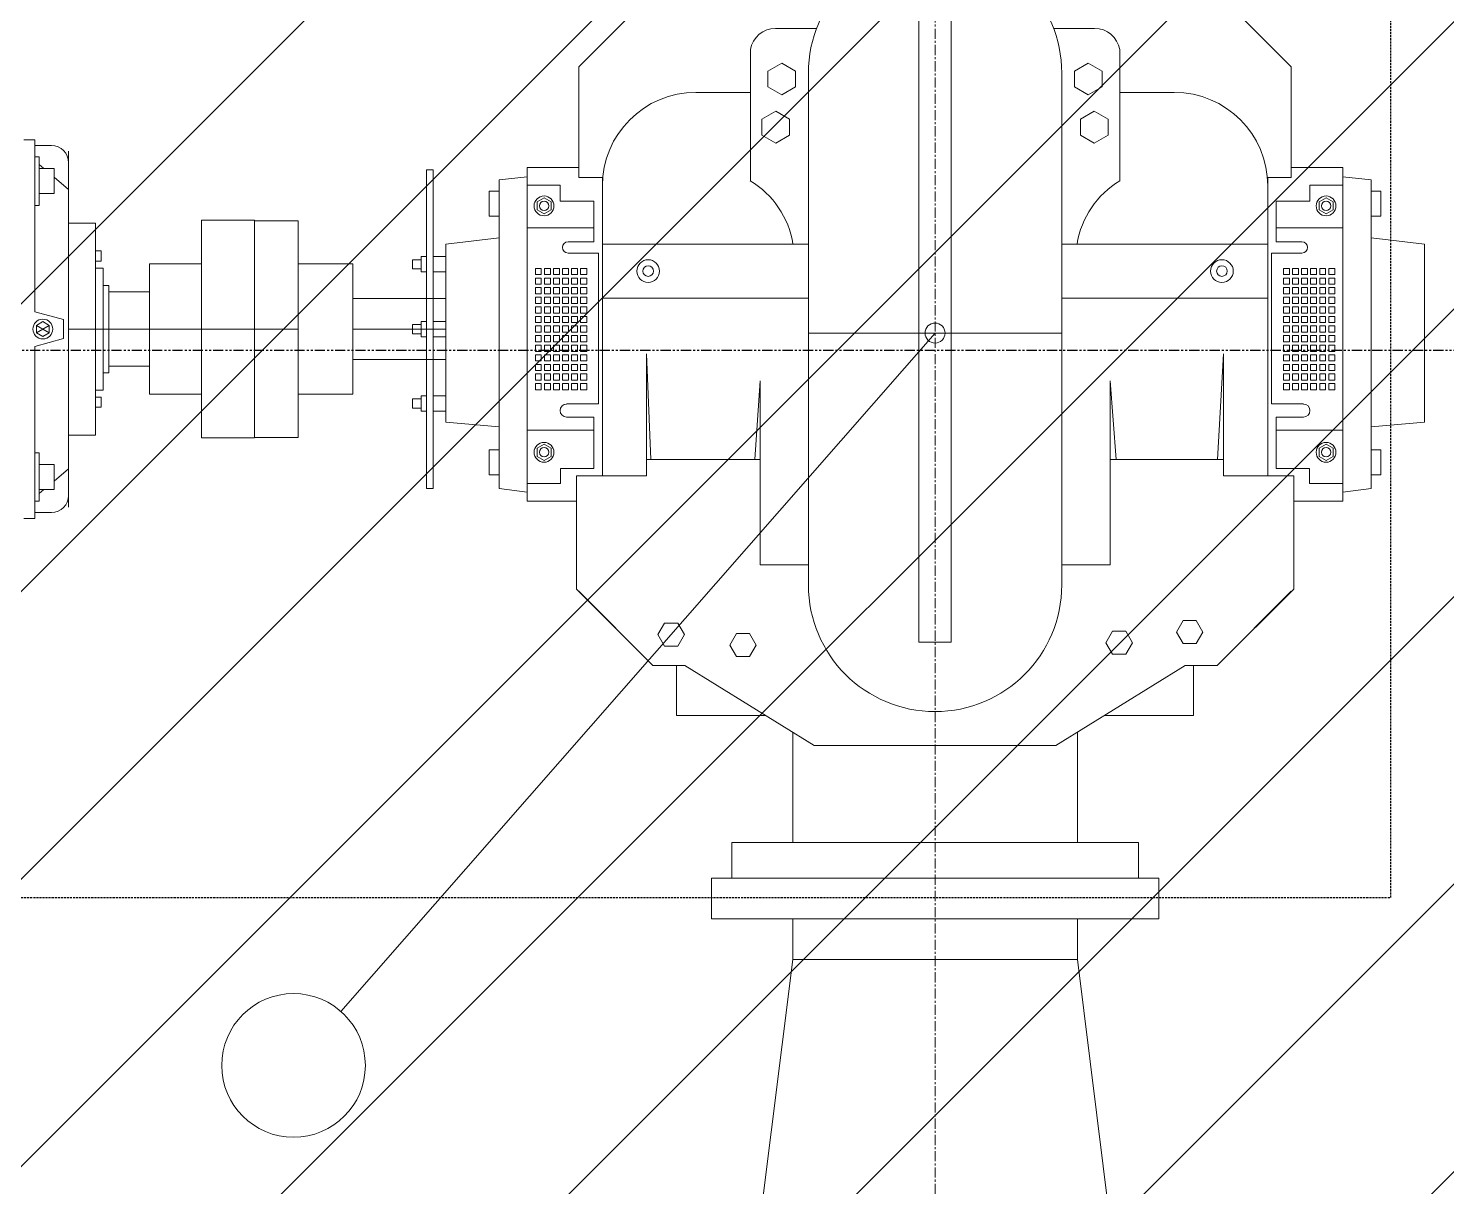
# Model space of a CAD drawing. Header units: inches. Extents: x 0 to 235202, y 0 to 184293.
# Drawn here: x 169626 to 171370, y 130362 to 131786 of the extents above; entities that cross this region are included whole.
import ezdxf
from ezdxf.enums import TextEntityAlignment as Align

# ---------------------------------------------------------------- set-up
doc = ezdxf.new("R2010")
doc.units = ezdxf.units.IN
doc.header["$MEASUREMENT"] = 0
for name, pattern in [('CENTER', [2, 1.25, -0.25, 0.25, -0.25]), ('HIDDEN', [0.375, 0.25, -0.125]), ('PHANTOM2', [1.25, 0.625, -0.125, 0.125, -0.125, 0.125, -0.125])]:
    doc.linetypes.add(name, pattern=pattern)
doc.layers.add('.5', color=8, linetype='Continuous', lineweight=0)
doc.layers.add('DIM', color=251, linetype='Continuous', lineweight=0)
for name, color, linetype in [('GRID_TXT45', 4, 'Continuous'), ('M-HVAC-EQPM-NEW', 5, 'Continuous'), ('M-X-BKGD', 8, 'Continuous'), ('WINDOW ELEV', 3, 'Continuous')]:
    doc.layers.add(name, color=color, linetype=linetype)
doc.styles.add('SIMPLEX', font='simplex.shx')

# ---------------------------------------------------------------- blocks, each defined once
blk = doc.blocks.new('FLOOR PLAN REV 2')
at = {"layer": '.5', "color": 8, "linetype": 'CENTER', "ltscale": 10}
blk.add_line((96266.6, 246052.8), (96266.6, 222708.1), dxfattribs=at)
at = {"color": 8, "linetype": 'PHANTOM2', "ltscale": 20}
blk.add_line((100766.6, 231217.3), (74313.2, 231217.3), dxfattribs=at)
at = {"layer": 'DIM', "color": 8, "linetype": 'HIDDEN', "lineweight": 25, "ltscale": 10}
for p, q in [((96826.8, 230544.7), (96826.8, 231892.2)), ((93826.8, 230544.7), (96826.8, 230544.7))]:
    blk.add_line(p, q, dxfattribs=at)
at = {"layer": 'DIM', "color": 8, "linetype": 'Continuous'}
for p, q in [((95828.5, 231565.9), (95919.6, 231657.1)), ((96704.6, 231565.9), (96613.5, 231657.1)), ((96246.7, 231238.6), (96246.7, 231628.3)), ((96286.5, 231628.3), (96286.5, 231238.6)), ((96120.9, 231613.2), (96070.5, 231613.2)), ((96412.2, 231613.2), (96462.7, 231613.2)), ((96039.6, 231587.2), (96039.6, 231425.8)), ((96493.6, 231587.2), (96493.6, 231425.8)), ((96078.2, 231570.4), (96061.2, 231560.6)), ((96095.1, 231560.6), (96078.2, 231570.4)), ((96438, 231560.6), (96455, 231570.4)), ((96455, 231570.4), (96472, 231560.6)), ((95828.5, 231565.9), (95828.5, 231429.8)), ((96061.2, 231560.6), (96061.2, 231541.1)), ((96095.1, 231541.1), (96095.1, 231560.6)), ((96110.9, 231238.6), (96110.9, 231558.1)), ((96422.3, 231557.5), (96422.3, 231238.6)), ((96438, 231541.1), (96438, 231560.6)), ((96472, 231560.6), (96472, 231541.1)), ((96704.6, 231565.9), (96704.6, 231429.8)), ((96061.2, 231541.1), (96078.2, 231531.3)), ((96078.2, 231531.3), (96095.1, 231541.1)), ((96455, 231531.3), (96438, 231541.1)), ((96472, 231541.1), (96455, 231531.3)), ((95972.6, 231534.5), (96039.6, 231534.5)), ((96560.6, 231534.5), (96493.6, 231534.5)), ((96070.8, 231511.3), (96053.8, 231501.5)), ((96053.8, 231501.5), (96053.8, 231481.9)), ((96087.8, 231501.5), (96070.8, 231511.3)), ((96087.8, 231481.9), (96087.8, 231501.5)), ((96445.4, 231501.5), (96462.4, 231511.3)), ((96445.4, 231481.9), (96445.4, 231501.5)), ((96462.4, 231511.3), (96479.3, 231501.5)), ((96479.3, 231501.5), (96479.3, 231481.9)), ((95146.4, 231476.1), (95160, 231476.1)), ((95160, 231264.8), (95160, 231476.1)), ((95180.3, 231469.1), (95160, 231469.1)), ((96053.8, 231481.9), (96070.8, 231472.1)), ((96070.8, 231472.1), (96087.8, 231481.9)), ((96462.4, 231472.1), (96445.4, 231481.9)), ((96479.3, 231481.9), (96462.4, 231472.1)), ((95160, 231395.6), (95160, 231455.2)), ((95160, 231455.2), (95165, 231455.2)), ((95165, 231455.2), (95165, 231395.6)), ((95201.4, 231462.3), (95201.4, 231039)), ((95201.4, 231024.7), (95201.4, 231448)), ((95165, 231445.8), (95171, 231440.7)), ((95165, 231440.7), (95183.5, 231440.7)), ((95165, 231410.1), (95165, 231440.7)), ((95183.5, 231440.7), (95183.5, 231410.1)), ((95183.5, 231430.2), (95201.4, 231415.2)), ((95641.2, 231439.4), (95649.6, 231439.4)), ((95641.2, 231047.5), (95641.2, 231439.4)), ((95649.6, 231439.4), (95649.6, 231047.5)), ((95730.6, 231427.1), (95765, 231430.5)), ((95765, 231419), (95765, 231442.1)), ((95765, 231442.1), (95828.5, 231442.1)), ((96768.1, 231442.1), (96704.6, 231442.1)), ((96768.1, 231419), (96768.1, 231442.1)), ((96802.6, 231427.1), (96768.1, 231430.5)), ((95730.6, 231412.9), (95718.3, 231412.9)), ((95718.3, 231412.9), (95718.3, 231382.1)), ((95730.6, 231355.5), (95730.6, 231427.1)), ((95730.6, 231382.1), (95730.6, 231412.9)), ((95805.8, 231420.4), (95765, 231420.4)), ((95765, 231420.4), (95765, 231419)), ((95765, 231419), (95765, 231053.7)), ((95805.8, 231400.8), (95805.8, 231420.4)), ((95828.5, 231429.8), (95857.6, 231429.8)), ((95857.6, 231429.8), (95857.6, 231062.9)), ((95857.6, 231347.7), (95857.6, 231419.5)), ((96704.6, 231429.8), (96675.6, 231429.8)), ((96675.6, 231429.8), (96675.6, 231062.9)), ((96675.6, 231347.7), (96675.6, 231419.5)), ((96727.4, 231400.8), (96727.4, 231420.4)), ((96727.4, 231420.4), (96768.1, 231420.4)), ((96768.1, 231420.4), (96768.1, 231419)), ((96768.1, 231419), (96768.1, 231053.7)), ((96802.6, 231355.5), (96802.6, 231427.1)), ((96802.6, 231412.9), (96814.8, 231412.9)), ((96802.6, 231382.1), (96802.6, 231412.9)), ((96814.8, 231412.9), (96814.8, 231382.1)), ((95165, 231395.6), (95160, 231395.6)), ((95183.5, 231410.1), (95165, 231410.1)), ((95785.9, 231404.9), (95777.3, 231399.9)), ((95777.3, 231399.9), (95777.3, 231390)), ((95794.5, 231399.9), (95785.9, 231404.9)), ((95794.5, 231390), (95794.5, 231399.9)), ((95847.2, 231400.8), (95805.8, 231400.8)), ((95847.2, 231350.8), (95847.2, 231400.8)), ((96685.9, 231350.8), (96685.9, 231400.8)), ((96685.9, 231400.8), (96727.4, 231400.8)), ((96738.7, 231399.9), (96747.3, 231404.9)), ((96738.7, 231390), (96738.7, 231399.9)), ((96747.3, 231404.9), (96755.9, 231399.9)), ((96755.9, 231399.9), (96755.9, 231390)), ((95718.3, 231382.1), (95730.6, 231382.1)), ((95777.3, 231390), (95785.9, 231385)), ((95785.9, 231385), (95794.5, 231390)), ((96747.3, 231385), (96738.7, 231390)), ((96755.9, 231390), (96747.3, 231385)), ((96814.8, 231382.1), (96802.6, 231382.1)), ((95201.4, 231243.5), (95201.4, 231373.8)), ((95201.4, 231373.8), (95234.3, 231373.8)), ((95234.3, 231373.8), (95234.3, 231243.5)), ((95364.9, 231243.5), (95364.9, 231377.3)), ((95364.9, 231377.3), (95430, 231377.3)), ((95430, 231377.3), (95430, 231243.5)), ((95483.8, 231376.7), (95430, 231376.7)), ((95430, 231376.7), (95430, 231243.5)), ((95483.8, 231243.5), (95483.8, 231376.7)), ((95847.2, 231367.9), (95765, 231367.9)), ((96685.9, 231367.9), (96768.1, 231367.9)), ((95665, 231348), (95730.6, 231355.5)), ((95665, 231129.2), (95665, 231348)), ((95730.6, 231355.5), (95730.6, 231120.8)), ((95815.5, 231350.8), (95847.2, 231350.8)), ((96110.9, 231347.7), (95857.6, 231347.7)), ((95857.6, 231347.7), (95857.6, 231281.6)), ((96110.9, 231281.6), (96110.9, 231347.7)), ((96422.3, 231347.7), (96675.6, 231347.7)), ((96422.3, 231281.6), (96422.3, 231347.7)), ((96675.6, 231347.7), (96675.6, 231281.6)), ((96717.6, 231350.8), (96685.9, 231350.8)), ((96802.6, 231355.5), (96802.6, 231120.8)), ((96868.2, 231348), (96802.6, 231355.5)), ((96868.2, 231129.2), (96868.2, 231348)), ((95234.3, 231339.6), (95241.6, 231339.6)), ((95234.3, 231327.1), (95234.3, 231339.6)), ((95241.6, 231327.1), (95234.3, 231327.1)), ((95241.6, 231339.6), (95241.6, 231327.1)), ((95634.8, 231328.8), (95624.2, 231328.8)), ((95624.2, 231328.8), (95624.2, 231317.4)), ((95634.8, 231332.6), (95641.2, 231332.6)), ((95634.8, 231313.7), (95634.8, 231332.6)), ((95634.8, 231317.4), (95634.8, 231328.8)), ((95641.2, 231332.6), (95641.2, 231313.7)), ((95649.6, 231332.6), (95665, 231332.6)), ((95649.6, 231313.7), (95649.6, 231332.6)), ((95665, 231332.6), (95665, 231313.7)), ((95852.8, 231337), (95815.5, 231337)), ((95852.8, 231151.4), (95852.8, 231337)), ((96680.4, 231151.4), (96680.4, 231337)), ((96680.4, 231337), (96717.6, 231337)), ((95243.8, 231318.5), (95234.3, 231318.5)), ((95234.3, 231318.5), (95234.3, 231243.5)), ((95243.8, 231243.5), (95243.8, 231318.5)), ((95364.9, 231323.5), (95300.7, 231323.5)), ((95300.7, 231323.5), (95300.7, 231243.5)), ((95364.9, 231243.5), (95364.9, 231323.5)), ((95483.8, 231163.5), (95483.8, 231323.5)), ((95483.8, 231323.5), (95550.8, 231323.5)), ((95550.8, 231323.5), (95550.8, 231163.5)), ((95624.2, 231317.4), (95634.8, 231317.4)), ((95641.2, 231313.7), (95634.8, 231313.7)), ((95665, 231313.7), (95649.6, 231313.7)), ((95782.5, 231318), (95775.2, 231318)), ((95775.2, 231318), (95775.2, 231310.4)), ((95775.2, 231310.4), (95782.5, 231310.4)), ((95782.5, 231310.4), (95782.5, 231318)), ((95793.7, 231318), (95786.3, 231318)), ((95786.3, 231318), (95786.3, 231310.4)), ((95786.3, 231310.4), (95793.7, 231310.4)), ((95793.7, 231310.4), (95793.7, 231318)), ((95804.8, 231318), (95797.5, 231318)), ((95797.5, 231318), (95797.5, 231310.4)), ((95797.5, 231310.4), (95804.8, 231310.4)), ((95804.8, 231310.4), (95804.8, 231318)), ((95816, 231318), (95808.6, 231318)), ((95808.6, 231318), (95808.6, 231310.4)), ((95808.6, 231310.4), (95816, 231310.4)), ((95816, 231310.4), (95816, 231318)), ((95827.1, 231318), (95819.8, 231318)), ((95819.8, 231318), (95819.8, 231310.4)), ((95819.8, 231310.4), (95827.1, 231310.4)), ((95827.1, 231310.4), (95827.1, 231318)), ((95838.3, 231318), (95830.9, 231318)), ((95830.9, 231318), (95830.9, 231310.4)), ((95830.9, 231310.4), (95838.3, 231310.4)), ((95838.3, 231310.4), (95838.3, 231318)), ((96694.9, 231310.4), (96694.9, 231318)), ((96694.9, 231318), (96702.2, 231318)), ((96702.2, 231310.4), (96694.9, 231310.4)), ((96702.2, 231318), (96702.2, 231310.4)), ((96706, 231310.4), (96706, 231318)), ((96706, 231318), (96713.4, 231318)), ((96713.4, 231310.4), (96706, 231310.4)), ((96713.4, 231318), (96713.4, 231310.4)), ((96717.2, 231310.4), (96717.2, 231318)), ((96717.2, 231318), (96724.5, 231318)), ((96724.5, 231310.4), (96717.2, 231310.4)), ((96724.5, 231318), (96724.5, 231310.4)), ((96728.3, 231310.4), (96728.3, 231318)), ((96728.3, 231318), (96735.7, 231318)), ((96735.7, 231310.4), (96728.3, 231310.4)), ((96735.7, 231318), (96735.7, 231310.4)), ((96739.5, 231310.4), (96739.5, 231318)), ((96739.5, 231318), (96746.8, 231318)), ((96746.8, 231310.4), (96739.5, 231310.4)), ((96746.8, 231318), (96746.8, 231310.4)), ((96750.6, 231310.4), (96750.6, 231318)), ((96750.6, 231318), (96758, 231318)), ((96758, 231310.4), (96750.6, 231310.4)), ((96758, 231318), (96758, 231310.4)), ((95250.7, 231297.2), (95243.8, 231297.2)), ((95243.8, 231297.2), (95243.8, 231243.5)), ((95250.7, 231243.5), (95250.7, 231297.2)), ((95782.5, 231306.2), (95775.2, 231306.2)), ((95775.2, 231306.2), (95775.2, 231298.6)), ((95775.2, 231298.6), (95782.5, 231298.6)), ((95782.5, 231294.4), (95775.2, 231294.4)), ((95775.2, 231294.4), (95775.2, 231286.8)), ((95782.5, 231298.6), (95782.5, 231306.2)), ((95782.5, 231286.8), (95782.5, 231294.4)), ((95793.7, 231306.2), (95786.3, 231306.2)), ((95786.3, 231306.2), (95786.3, 231298.6)), ((95786.3, 231298.6), (95793.7, 231298.6)), ((95793.7, 231294.4), (95786.3, 231294.4)), ((95786.3, 231294.4), (95786.3, 231286.8)), ((95793.7, 231298.6), (95793.7, 231306.2)), ((95793.7, 231286.8), (95793.7, 231294.4)), ((95804.8, 231306.2), (95797.5, 231306.2)), ((95797.5, 231306.2), (95797.5, 231298.6)), ((95797.5, 231298.6), (95804.8, 231298.6)), ((95804.8, 231294.4), (95797.5, 231294.4)), ((95797.5, 231294.4), (95797.5, 231286.8)), ((95804.8, 231298.6), (95804.8, 231306.2)), ((95804.8, 231286.8), (95804.8, 231294.4)), ((95816, 231306.2), (95808.6, 231306.2)), ((95808.6, 231306.2), (95808.6, 231298.6)), ((95808.6, 231298.6), (95816, 231298.6)), ((95816, 231294.4), (95808.6, 231294.4)), ((95808.6, 231294.4), (95808.6, 231286.8)), ((95816, 231298.6), (95816, 231306.2)), ((95816, 231286.8), (95816, 231294.4)), ((95827.1, 231306.2), (95819.8, 231306.2)), ((95819.8, 231306.2), (95819.8, 231298.6)), ((95819.8, 231298.6), (95827.1, 231298.6)), ((95827.1, 231294.4), (95819.8, 231294.4)), ((95819.8, 231294.4), (95819.8, 231286.8)), ((95827.1, 231298.6), (95827.1, 231306.2)), ((95827.1, 231286.8), (95827.1, 231294.4)), ((95838.3, 231306.2), (95830.9, 231306.2)), ((95830.9, 231306.2), (95830.9, 231298.6)), ((95830.9, 231298.6), (95838.3, 231298.6)), ((95838.3, 231294.4), (95830.9, 231294.4)), ((95830.9, 231294.4), (95830.9, 231286.8)), ((95838.3, 231298.6), (95838.3, 231306.2)), ((95838.3, 231286.8), (95838.3, 231294.4)), ((96694.9, 231298.6), (96694.9, 231306.2)), ((96694.9, 231306.2), (96702.2, 231306.2)), ((96702.2, 231298.6), (96694.9, 231298.6)), ((96694.9, 231286.8), (96694.9, 231294.4)), ((96694.9, 231294.4), (96702.2, 231294.4)), ((96702.2, 231306.2), (96702.2, 231298.6)), ((96702.2, 231294.4), (96702.2, 231286.8)), ((96706, 231298.6), (96706, 231306.2)), ((96706, 231306.2), (96713.4, 231306.2)), ((96713.4, 231298.6), (96706, 231298.6)), ((96706, 231286.8), (96706, 231294.4)), ((96706, 231294.4), (96713.4, 231294.4)), ((96713.4, 231306.2), (96713.4, 231298.6)), ((96713.4, 231294.4), (96713.4, 231286.8)), ((96717.2, 231298.6), (96717.2, 231306.2)), ((96717.2, 231306.2), (96724.5, 231306.2)), ((96724.5, 231298.6), (96717.2, 231298.6)), ((96717.2, 231286.8), (96717.2, 231294.4)), ((96717.2, 231294.4), (96724.5, 231294.4)), ((96724.5, 231306.2), (96724.5, 231298.6)), ((96724.5, 231294.4), (96724.5, 231286.8)), ((96728.3, 231298.6), (96728.3, 231306.2)), ((96728.3, 231306.2), (96735.7, 231306.2)), ((96735.7, 231298.6), (96728.3, 231298.6)), ((96728.3, 231286.8), (96728.3, 231294.4)), ((96728.3, 231294.4), (96735.7, 231294.4)), ((96735.7, 231306.2), (96735.7, 231298.6)), ((96735.7, 231294.4), (96735.7, 231286.8)), ((96739.5, 231298.6), (96739.5, 231306.2)), ((96739.5, 231306.2), (96746.8, 231306.2)), ((96746.8, 231298.6), (96739.5, 231298.6)), ((96739.5, 231286.8), (96739.5, 231294.4)), ((96739.5, 231294.4), (96746.8, 231294.4)), ((96746.8, 231306.2), (96746.8, 231298.6)), ((96746.8, 231294.4), (96746.8, 231286.8)), ((96750.6, 231298.6), (96750.6, 231306.2)), ((96750.6, 231306.2), (96758, 231306.2)), ((96758, 231298.6), (96750.6, 231298.6)), ((96750.6, 231286.8), (96750.6, 231294.4)), ((96750.6, 231294.4), (96758, 231294.4)), ((96758, 231306.2), (96758, 231298.6)), ((96758, 231294.4), (96758, 231286.8)), ((95300.7, 231289.1), (95250.7, 231289.1)), ((95250.7, 231289.1), (95250.7, 231243.5)), ((95300.7, 231243.5), (95300.7, 231289.1)), ((95665, 231281.1), (95550.8, 231281.1)), ((95550.8, 231281.1), (95550.8, 231243.5)), ((95665, 231243.5), (95665, 231281.1)), ((95775.2, 231286.8), (95782.5, 231286.8)), ((95782.5, 231282.6), (95775.2, 231282.6)), ((95775.2, 231282.6), (95775.2, 231275)), ((95775.2, 231275), (95782.5, 231275)), ((95782.5, 231275), (95782.5, 231282.6)), ((95786.3, 231286.8), (95793.7, 231286.8)), ((95793.7, 231282.6), (95786.3, 231282.6)), ((95786.3, 231282.6), (95786.3, 231275)), ((95786.3, 231275), (95793.7, 231275)), ((95793.7, 231275), (95793.7, 231282.6)), ((95797.5, 231286.8), (95804.8, 231286.8)), ((95804.8, 231282.6), (95797.5, 231282.6)), ((95797.5, 231282.6), (95797.5, 231275)), ((95797.5, 231275), (95804.8, 231275)), ((95804.8, 231275), (95804.8, 231282.6)), ((95808.6, 231286.8), (95816, 231286.8)), ((95816, 231282.6), (95808.6, 231282.6)), ((95808.6, 231282.6), (95808.6, 231275)), ((95808.6, 231275), (95816, 231275)), ((95816, 231275), (95816, 231282.6)), ((95819.8, 231286.8), (95827.1, 231286.8)), ((95827.1, 231282.6), (95819.8, 231282.6)), ((95819.8, 231282.6), (95819.8, 231275)), ((95819.8, 231275), (95827.1, 231275)), ((95827.1, 231275), (95827.1, 231282.6)), ((95830.9, 231286.8), (95838.3, 231286.8)), ((95838.3, 231282.6), (95830.9, 231282.6)), ((95830.9, 231282.6), (95830.9, 231275)), ((95830.9, 231275), (95838.3, 231275)), ((95838.3, 231275), (95838.3, 231282.6)), ((95857.6, 231281.6), (96110.9, 231281.6)), ((96675.6, 231281.6), (96422.3, 231281.6)), ((96702.2, 231286.8), (96694.9, 231286.8)), ((96694.9, 231275), (96694.9, 231282.6)), ((96694.9, 231282.6), (96702.2, 231282.6)), ((96702.2, 231275), (96694.9, 231275)), ((96702.2, 231282.6), (96702.2, 231275)), ((96713.4, 231286.8), (96706, 231286.8)), ((96706, 231275), (96706, 231282.6)), ((96706, 231282.6), (96713.4, 231282.6)), ((96713.4, 231275), (96706, 231275)), ((96713.4, 231282.6), (96713.4, 231275)), ((96724.5, 231286.8), (96717.2, 231286.8)), ((96717.2, 231275), (96717.2, 231282.6)), ((96717.2, 231282.6), (96724.5, 231282.6)), ((96724.5, 231275), (96717.2, 231275)), ((96724.5, 231282.6), (96724.5, 231275)), ((96735.7, 231286.8), (96728.3, 231286.8)), ((96728.3, 231275), (96728.3, 231282.6)), ((96728.3, 231282.6), (96735.7, 231282.6)), ((96735.7, 231275), (96728.3, 231275)), ((96735.7, 231282.6), (96735.7, 231275)), ((96746.8, 231286.8), (96739.5, 231286.8)), ((96739.5, 231275), (96739.5, 231282.6)), ((96739.5, 231282.6), (96746.8, 231282.6)), ((96746.8, 231275), (96739.5, 231275)), ((96746.8, 231282.6), (96746.8, 231275)), ((96758, 231286.8), (96750.6, 231286.8)), ((96750.6, 231275), (96750.6, 231282.6)), ((96750.6, 231282.6), (96758, 231282.6)), ((96758, 231275), (96750.6, 231275)), ((96758, 231282.6), (96758, 231275)), ((95160, 231264.8), (95195, 231255.1)), ((95782.5, 231270.9), (95775.2, 231270.9)), ((95775.2, 231270.9), (95775.2, 231263.2)), ((95775.2, 231263.2), (95782.5, 231263.2)), ((95782.5, 231259.1), (95775.2, 231259.1)), ((95775.2, 231259.1), (95775.2, 231251.5)), ((95782.5, 231263.2), (95782.5, 231270.9)), ((95782.5, 231251.5), (95782.5, 231259.1)), ((95793.7, 231270.9), (95786.3, 231270.9)), ((95786.3, 231270.9), (95786.3, 231263.2)), ((95786.3, 231263.2), (95793.7, 231263.2)), ((95793.7, 231259.1), (95786.3, 231259.1)), ((95786.3, 231259.1), (95786.3, 231251.5)), ((95793.7, 231263.2), (95793.7, 231270.9)), ((95793.7, 231251.5), (95793.7, 231259.1)), ((95804.8, 231270.9), (95797.5, 231270.9)), ((95797.5, 231270.9), (95797.5, 231263.2)), ((95797.5, 231263.2), (95804.8, 231263.2)), ((95804.8, 231259.1), (95797.5, 231259.1)), ((95797.5, 231259.1), (95797.5, 231251.5)), ((95804.8, 231263.2), (95804.8, 231270.9)), ((95804.8, 231251.5), (95804.8, 231259.1)), ((95816, 231270.9), (95808.6, 231270.9)), ((95808.6, 231270.9), (95808.6, 231263.2)), ((95808.6, 231263.2), (95816, 231263.2)), ((95816, 231259.1), (95808.6, 231259.1)), ((95808.6, 231259.1), (95808.6, 231251.5)), ((95816, 231263.2), (95816, 231270.9)), ((95816, 231251.5), (95816, 231259.1)), ((95827.1, 231270.9), (95819.8, 231270.9)), ((95819.8, 231270.9), (95819.8, 231263.2)), ((95819.8, 231263.2), (95827.1, 231263.2)), ((95827.1, 231259.1), (95819.8, 231259.1)), ((95819.8, 231259.1), (95819.8, 231251.5)), ((95827.1, 231263.2), (95827.1, 231270.9)), ((95827.1, 231251.5), (95827.1, 231259.1)), ((95838.3, 231270.9), (95830.9, 231270.9)), ((95830.9, 231270.9), (95830.9, 231263.2)), ((95830.9, 231263.2), (95838.3, 231263.2)), ((95838.3, 231259.1), (95830.9, 231259.1)), ((95830.9, 231259.1), (95830.9, 231251.5)), ((95838.3, 231263.2), (95838.3, 231270.9)), ((95838.3, 231251.5), (95838.3, 231259.1)), ((96694.9, 231263.2), (96694.9, 231270.9)), ((96694.9, 231270.9), (96702.2, 231270.9)), ((96702.2, 231263.2), (96694.9, 231263.2)), ((96694.9, 231251.5), (96694.9, 231259.1)), ((96694.9, 231259.1), (96702.2, 231259.1)), ((96702.2, 231270.9), (96702.2, 231263.2)), ((96702.2, 231259.1), (96702.2, 231251.5)), ((96706, 231263.2), (96706, 231270.9)), ((96706, 231270.9), (96713.4, 231270.9)), ((96713.4, 231263.2), (96706, 231263.2)), ((96706, 231251.5), (96706, 231259.1)), ((96706, 231259.1), (96713.4, 231259.1)), ((96713.4, 231270.9), (96713.4, 231263.2)), ((96713.4, 231259.1), (96713.4, 231251.5)), ((96717.2, 231263.2), (96717.2, 231270.9)), ((96717.2, 231270.9), (96724.5, 231270.9)), ((96724.5, 231263.2), (96717.2, 231263.2)), ((96717.2, 231251.5), (96717.2, 231259.1)), ((96717.2, 231259.1), (96724.5, 231259.1)), ((96724.5, 231270.9), (96724.5, 231263.2)), ((96724.5, 231259.1), (96724.5, 231251.5)), ((96728.3, 231263.2), (96728.3, 231270.9)), ((96728.3, 231270.9), (96735.7, 231270.9)), ((96735.7, 231263.2), (96728.3, 231263.2)), ((96728.3, 231251.5), (96728.3, 231259.1)), ((96728.3, 231259.1), (96735.7, 231259.1)), ((96735.7, 231270.9), (96735.7, 231263.2)), ((96735.7, 231259.1), (96735.7, 231251.5)), ((96739.5, 231263.2), (96739.5, 231270.9)), ((96739.5, 231270.9), (96746.8, 231270.9)), ((96746.8, 231263.2), (96739.5, 231263.2)), ((96739.5, 231251.5), (96739.5, 231259.1)), ((96739.5, 231259.1), (96746.8, 231259.1)), ((96746.8, 231270.9), (96746.8, 231263.2)), ((96746.8, 231259.1), (96746.8, 231251.5)), ((96750.6, 231263.2), (96750.6, 231270.9)), ((96750.6, 231270.9), (96758, 231270.9)), ((96758, 231263.2), (96750.6, 231263.2)), ((96750.6, 231251.5), (96750.6, 231259.1)), ((96750.6, 231259.1), (96758, 231259.1)), ((96758, 231270.9), (96758, 231263.2)), ((96758, 231259.1), (96758, 231251.5)), ((95169.7, 231252.6), (95161.8, 231248)), ((95161.8, 231248), (95169.7, 231252.6)), ((95161.8, 231248), (95177.5, 231238.9)), ((95161.8, 231238.9), (95177.5, 231248)), ((95161.8, 231248), (95161.8, 231238.9)), ((95161.8, 231238.9), (95161.8, 231248)), ((95161.8, 231238.9), (95169.7, 231234.4)), ((95169.7, 231234.4), (95161.8, 231238.9)), ((95177.5, 231248), (95169.7, 231252.6)), ((95169.7, 231252.6), (95177.5, 231248)), ((95169.7, 231234.4), (95177.5, 231238.9)), ((95177.5, 231238.9), (95169.7, 231234.4)), ((95177.5, 231238.9), (95177.5, 231248)), ((95177.5, 231248), (95177.5, 231238.9)), ((95195, 231255.1), (95195, 231243.5)), ((95195, 231231.8), (95195, 231243.5)), ((95234.3, 231243.5), (95201.4, 231243.5)), ((95201.4, 231243.5), (95201.4, 231113.1)), ((95234.3, 231243.5), (95201.4, 231243.5)), ((95234.3, 231243.5), (95243.8, 231243.5)), ((95234.3, 231168.4), (95234.3, 231243.5)), ((95234.3, 231113.1), (95234.3, 231243.5)), ((95234.3, 231243.5), (95243.8, 231243.5)), ((95243.8, 231243.5), (95250.7, 231243.5)), ((95243.8, 231189.7), (95243.8, 231243.5)), ((95243.8, 231243.5), (95243.8, 231168.4)), ((95243.8, 231243.5), (95250.7, 231243.5)), ((95250.7, 231243.5), (95300.7, 231243.5)), ((95250.7, 231197.8), (95250.7, 231243.5)), ((95250.7, 231243.5), (95250.7, 231189.7)), ((95250.7, 231243.5), (95300.7, 231243.5)), ((95300.7, 231243.5), (95364.9, 231243.5)), ((95300.7, 231163.5), (95300.7, 231243.5)), ((95300.7, 231243.5), (95300.7, 231197.8)), ((95300.7, 231243.5), (95364.9, 231243.5)), ((95364.9, 231243.5), (95364.9, 231163.5)), ((95430, 231243.5), (95364.9, 231243.5)), ((95364.9, 231243.5), (95364.9, 231109.6)), ((95430, 231243.5), (95364.9, 231243.5)), ((95430, 231109.6), (95430, 231243.5)), ((95430, 231110.2), (95430, 231243.5)), ((95430, 231243.5), (95483.8, 231243.5)), ((95430, 231243.5), (95483.8, 231243.5)), ((95483.8, 231243.5), (95483.8, 231110.2)), ((96266.6, 231238.6), (95536.1, 230404.6)), ((95550.8, 231205.9), (95550.8, 231243.5)), ((95550.8, 231243.5), (95665, 231243.5)), ((95550.8, 231243.5), (95665, 231243.5)), ((95634.8, 231249.2), (95624.2, 231249.2)), ((95624.2, 231249.2), (95624.2, 231237.8)), ((95634.8, 231252.9), (95641.2, 231252.9)), ((95634.8, 231234), (95634.8, 231252.9)), ((95634.8, 231237.8), (95634.8, 231249.2)), ((95641.2, 231252.9), (95641.2, 231234)), ((95649.6, 231252.9), (95665, 231252.9)), ((95649.6, 231234), (95649.6, 231252.9)), ((95665, 231252.9), (95665, 231234)), ((95665, 231243.5), (95665, 231205.9)), ((95775.2, 231251.5), (95782.5, 231251.5)), ((95775.2, 231247.3), (95782.5, 231247.3)), ((95775.2, 231239.7), (95775.2, 231247.3)), ((95782.5, 231239.7), (95775.2, 231239.7)), ((95782.5, 231247.3), (95782.5, 231239.7)), ((95786.3, 231251.5), (95793.7, 231251.5)), ((95786.3, 231247.3), (95793.7, 231247.3)), ((95786.3, 231239.7), (95786.3, 231247.3)), ((95793.7, 231239.7), (95786.3, 231239.7)), ((95793.7, 231247.3), (95793.7, 231239.7)), ((95797.5, 231251.5), (95804.8, 231251.5)), ((95797.5, 231247.3), (95804.8, 231247.3)), ((95797.5, 231239.7), (95797.5, 231247.3)), ((95804.8, 231239.7), (95797.5, 231239.7)), ((95804.8, 231247.3), (95804.8, 231239.7)), ((95808.6, 231251.5), (95816, 231251.5)), ((95808.6, 231247.3), (95816, 231247.3)), ((95808.6, 231239.7), (95808.6, 231247.3)), ((95816, 231239.7), (95808.6, 231239.7)), ((95816, 231247.3), (95816, 231239.7)), ((95819.8, 231251.5), (95827.1, 231251.5)), ((95819.8, 231247.3), (95827.1, 231247.3)), ((95819.8, 231239.7), (95819.8, 231247.3)), ((95827.1, 231239.7), (95819.8, 231239.7)), ((95827.1, 231247.3), (95827.1, 231239.7)), ((95830.9, 231251.5), (95838.3, 231251.5)), ((95830.9, 231247.3), (95838.3, 231247.3)), ((95830.9, 231239.7), (95830.9, 231247.3)), ((95838.3, 231239.7), (95830.9, 231239.7)), ((95838.3, 231247.3), (95838.3, 231239.7)), ((96422.3, 231238.6), (96110.9, 231238.6)), ((96110.9, 231238.6), (96110.9, 230928.9)), ((96422.3, 231238.6), (96110.9, 231238.6)), ((96286.5, 231238.6), (96246.7, 231238.6)), ((96246.7, 231238.6), (96246.7, 230858.6)), ((96286.5, 231238.6), (96246.7, 231238.6)), ((96286.5, 230858.6), (96286.5, 231238.6)), ((96422.3, 230929.4), (96422.3, 231238.6)), ((96702.2, 231251.5), (96694.9, 231251.5)), ((96702.2, 231247.3), (96694.9, 231247.3)), ((96694.9, 231247.3), (96694.9, 231239.7)), ((96694.9, 231239.7), (96702.2, 231239.7)), ((96702.2, 231239.7), (96702.2, 231247.3)), ((96713.4, 231251.5), (96706, 231251.5)), ((96713.4, 231247.3), (96706, 231247.3)), ((96706, 231247.3), (96706, 231239.7)), ((96706, 231239.7), (96713.4, 231239.7)), ((96713.4, 231239.7), (96713.4, 231247.3)), ((96724.5, 231251.5), (96717.2, 231251.5)), ((96724.5, 231247.3), (96717.2, 231247.3)), ((96717.2, 231247.3), (96717.2, 231239.7)), ((96717.2, 231239.7), (96724.5, 231239.7)), ((96724.5, 231239.7), (96724.5, 231247.3)), ((96735.7, 231251.5), (96728.3, 231251.5)), ((96735.7, 231247.3), (96728.3, 231247.3)), ((96728.3, 231247.3), (96728.3, 231239.7)), ((96728.3, 231239.7), (96735.7, 231239.7)), ((96735.7, 231239.7), (96735.7, 231247.3)), ((96746.8, 231251.5), (96739.5, 231251.5)), ((96746.8, 231247.3), (96739.5, 231247.3)), ((96739.5, 231247.3), (96739.5, 231239.7)), ((96739.5, 231239.7), (96746.8, 231239.7)), ((96746.8, 231239.7), (96746.8, 231247.3)), ((96758, 231251.5), (96750.6, 231251.5)), ((96758, 231247.3), (96750.6, 231247.3)), ((96750.6, 231247.3), (96750.6, 231239.7)), ((96750.6, 231239.7), (96758, 231239.7)), ((96758, 231239.7), (96758, 231247.3)), ((95160, 231222.1), (95195, 231231.8)), ((95160, 231222.1), (95160, 231010.8)), ((95624.2, 231237.8), (95634.8, 231237.8)), ((95641.2, 231234), (95634.8, 231234)), ((95665, 231234), (95649.6, 231234)), ((95775.2, 231235.5), (95782.5, 231235.5)), ((95775.2, 231227.9), (95775.2, 231235.5)), ((95782.5, 231227.9), (95775.2, 231227.9)), ((95775.2, 231223.7), (95782.5, 231223.7)), ((95775.2, 231216.1), (95775.2, 231223.7)), ((95782.5, 231235.5), (95782.5, 231227.9)), ((95782.5, 231223.7), (95782.5, 231216.1)), ((95786.3, 231235.5), (95793.7, 231235.5)), ((95786.3, 231227.9), (95786.3, 231235.5)), ((95793.7, 231227.9), (95786.3, 231227.9)), ((95786.3, 231223.7), (95793.7, 231223.7)), ((95786.3, 231216.1), (95786.3, 231223.7)), ((95793.7, 231235.5), (95793.7, 231227.9)), ((95793.7, 231223.7), (95793.7, 231216.1)), ((95797.5, 231235.5), (95804.8, 231235.5)), ((95797.5, 231227.9), (95797.5, 231235.5)), ((95804.8, 231227.9), (95797.5, 231227.9)), ((95797.5, 231223.7), (95804.8, 231223.7)), ((95797.5, 231216.1), (95797.5, 231223.7)), ((95804.8, 231235.5), (95804.8, 231227.9)), ((95804.8, 231223.7), (95804.8, 231216.1)), ((95808.6, 231235.5), (95816, 231235.5)), ((95808.6, 231227.9), (95808.6, 231235.5)), ((95816, 231227.9), (95808.6, 231227.9)), ((95808.6, 231223.7), (95816, 231223.7)), ((95808.6, 231216.1), (95808.6, 231223.7)), ((95816, 231235.5), (95816, 231227.9)), ((95816, 231223.7), (95816, 231216.1)), ((95819.8, 231235.5), (95827.1, 231235.5)), ((95819.8, 231227.9), (95819.8, 231235.5)), ((95827.1, 231227.9), (95819.8, 231227.9)), ((95819.8, 231223.7), (95827.1, 231223.7)), ((95819.8, 231216.1), (95819.8, 231223.7)), ((95827.1, 231235.5), (95827.1, 231227.9)), ((95827.1, 231223.7), (95827.1, 231216.1)), ((95830.9, 231235.5), (95838.3, 231235.5)), ((95830.9, 231227.9), (95830.9, 231235.5)), ((95838.3, 231227.9), (95830.9, 231227.9)), ((95830.9, 231223.7), (95838.3, 231223.7)), ((95830.9, 231216.1), (95830.9, 231223.7)), ((95838.3, 231235.5), (95838.3, 231227.9)), ((95838.3, 231223.7), (95838.3, 231216.1)), ((96702.2, 231235.5), (96694.9, 231235.5)), ((96694.9, 231235.5), (96694.9, 231227.9)), ((96694.9, 231227.9), (96702.2, 231227.9)), ((96702.2, 231223.7), (96694.9, 231223.7)), ((96694.9, 231223.7), (96694.9, 231216.1)), ((96702.2, 231227.9), (96702.2, 231235.5)), ((96702.2, 231216.1), (96702.2, 231223.7)), ((96713.4, 231235.5), (96706, 231235.5)), ((96706, 231235.5), (96706, 231227.9)), ((96706, 231227.9), (96713.4, 231227.9)), ((96713.4, 231223.7), (96706, 231223.7)), ((96706, 231223.7), (96706, 231216.1)), ((96713.4, 231227.9), (96713.4, 231235.5)), ((96713.4, 231216.1), (96713.4, 231223.7)), ((96724.5, 231235.5), (96717.2, 231235.5)), ((96717.2, 231235.5), (96717.2, 231227.9)), ((96717.2, 231227.9), (96724.5, 231227.9)), ((96724.5, 231223.7), (96717.2, 231223.7)), ((96717.2, 231223.7), (96717.2, 231216.1)), ((96724.5, 231227.9), (96724.5, 231235.5)), ((96724.5, 231216.1), (96724.5, 231223.7)), ((96735.7, 231235.5), (96728.3, 231235.5)), ((96728.3, 231235.5), (96728.3, 231227.9)), ((96728.3, 231227.9), (96735.7, 231227.9)), ((96735.7, 231223.7), (96728.3, 231223.7)), ((96728.3, 231223.7), (96728.3, 231216.1)), ((96735.7, 231227.9), (96735.7, 231235.5)), ((96735.7, 231216.1), (96735.7, 231223.7)), ((96746.8, 231235.5), (96739.5, 231235.5)), ((96739.5, 231235.5), (96739.5, 231227.9)), ((96739.5, 231227.9), (96746.8, 231227.9)), ((96746.8, 231223.7), (96739.5, 231223.7)), ((96739.5, 231223.7), (96739.5, 231216.1)), ((96746.8, 231227.9), (96746.8, 231235.5)), ((96746.8, 231216.1), (96746.8, 231223.7)), ((96758, 231235.5), (96750.6, 231235.5)), ((96750.6, 231235.5), (96750.6, 231227.9)), ((96750.6, 231227.9), (96758, 231227.9)), ((96758, 231223.7), (96750.6, 231223.7)), ((96750.6, 231223.7), (96750.6, 231216.1)), ((96758, 231227.9), (96758, 231235.5)), ((96758, 231216.1), (96758, 231223.7)), ((95665, 231205.9), (95550.8, 231205.9)), ((95782.5, 231216.1), (95775.2, 231216.1)), ((95775.2, 231211.9), (95782.5, 231211.9)), ((95775.2, 231204.3), (95775.2, 231211.9)), ((95782.5, 231204.3), (95775.2, 231204.3)), ((95782.5, 231211.9), (95782.5, 231204.3)), ((95793.7, 231216.1), (95786.3, 231216.1)), ((95786.3, 231211.9), (95793.7, 231211.9)), ((95786.3, 231204.3), (95786.3, 231211.9)), ((95793.7, 231204.3), (95786.3, 231204.3)), ((95793.7, 231211.9), (95793.7, 231204.3)), ((95804.8, 231216.1), (95797.5, 231216.1)), ((95797.5, 231211.9), (95804.8, 231211.9)), ((95797.5, 231204.3), (95797.5, 231211.9)), ((95804.8, 231204.3), (95797.5, 231204.3)), ((95804.8, 231211.9), (95804.8, 231204.3)), ((95816, 231216.1), (95808.6, 231216.1)), ((95808.6, 231211.9), (95816, 231211.9)), ((95808.6, 231204.3), (95808.6, 231211.9)), ((95816, 231204.3), (95808.6, 231204.3)), ((95816, 231211.9), (95816, 231204.3)), ((95827.1, 231216.1), (95819.8, 231216.1)), ((95819.8, 231211.9), (95827.1, 231211.9)), ((95819.8, 231204.3), (95819.8, 231211.9)), ((95827.1, 231204.3), (95819.8, 231204.3)), ((95827.1, 231211.9), (95827.1, 231204.3)), ((95838.3, 231216.1), (95830.9, 231216.1)), ((95830.9, 231211.9), (95838.3, 231211.9)), ((95830.9, 231204.3), (95830.9, 231211.9)), ((95838.3, 231204.3), (95830.9, 231204.3)), ((95838.3, 231211.9), (95838.3, 231204.3)), ((95912, 231062.9), (95912, 231213.2)), ((95912, 231213.2), (95917.1, 231083)), ((96621.1, 231213.2), (96613.8, 231083)), ((96621.1, 231062.9), (96621.1, 231213.2)), ((96694.9, 231216.1), (96702.2, 231216.1)), ((96702.2, 231211.9), (96694.9, 231211.9)), ((96694.9, 231211.9), (96694.9, 231204.3)), ((96694.9, 231204.3), (96702.2, 231204.3)), ((96702.2, 231204.3), (96702.2, 231211.9)), ((96706, 231216.1), (96713.4, 231216.1)), ((96713.4, 231211.9), (96706, 231211.9)), ((96706, 231211.9), (96706, 231204.3)), ((96706, 231204.3), (96713.4, 231204.3)), ((96713.4, 231204.3), (96713.4, 231211.9)), ((96717.2, 231216.1), (96724.5, 231216.1)), ((96724.5, 231211.9), (96717.2, 231211.9)), ((96717.2, 231211.9), (96717.2, 231204.3)), ((96717.2, 231204.3), (96724.5, 231204.3)), ((96724.5, 231204.3), (96724.5, 231211.9)), ((96728.3, 231216.1), (96735.7, 231216.1)), ((96735.7, 231211.9), (96728.3, 231211.9)), ((96728.3, 231211.9), (96728.3, 231204.3)), ((96728.3, 231204.3), (96735.7, 231204.3)), ((96735.7, 231204.3), (96735.7, 231211.9)), ((96739.5, 231216.1), (96746.8, 231216.1)), ((96746.8, 231211.9), (96739.5, 231211.9)), ((96739.5, 231211.9), (96739.5, 231204.3)), ((96739.5, 231204.3), (96746.8, 231204.3)), ((96746.8, 231204.3), (96746.8, 231211.9)), ((96750.6, 231216.1), (96758, 231216.1)), ((96758, 231211.9), (96750.6, 231211.9)), ((96750.6, 231211.9), (96750.6, 231204.3)), ((96750.6, 231204.3), (96758, 231204.3)), ((96758, 231204.3), (96758, 231211.9)), ((95250.7, 231189.7), (95243.8, 231189.7)), ((95300.7, 231197.8), (95250.7, 231197.8)), ((95775.2, 231200.1), (95782.5, 231200.1)), ((95775.2, 231192.5), (95775.2, 231200.1)), ((95782.5, 231192.5), (95775.2, 231192.5)), ((95775.2, 231188.3), (95782.5, 231188.3)), ((95775.2, 231180.7), (95775.2, 231188.3)), ((95782.5, 231200.1), (95782.5, 231192.5)), ((95782.5, 231188.3), (95782.5, 231180.7)), ((95786.3, 231200.1), (95793.7, 231200.1)), ((95786.3, 231192.5), (95786.3, 231200.1)), ((95793.7, 231192.5), (95786.3, 231192.5)), ((95786.3, 231188.3), (95793.7, 231188.3)), ((95786.3, 231180.7), (95786.3, 231188.3)), ((95793.7, 231200.1), (95793.7, 231192.5)), ((95793.7, 231188.3), (95793.7, 231180.7)), ((95797.5, 231200.1), (95804.8, 231200.1)), ((95797.5, 231192.5), (95797.5, 231200.1)), ((95804.8, 231192.5), (95797.5, 231192.5)), ((95797.5, 231188.3), (95804.8, 231188.3)), ((95797.5, 231180.7), (95797.5, 231188.3)), ((95804.8, 231200.1), (95804.8, 231192.5)), ((95804.8, 231188.3), (95804.8, 231180.7)), ((95808.6, 231200.1), (95816, 231200.1)), ((95808.6, 231192.5), (95808.6, 231200.1)), ((95816, 231192.5), (95808.6, 231192.5)), ((95808.6, 231188.3), (95816, 231188.3)), ((95808.6, 231180.7), (95808.6, 231188.3)), ((95816, 231200.1), (95816, 231192.5)), ((95816, 231188.3), (95816, 231180.7)), ((95819.8, 231200.1), (95827.1, 231200.1)), ((95819.8, 231192.5), (95819.8, 231200.1)), ((95827.1, 231192.5), (95819.8, 231192.5)), ((95819.8, 231188.3), (95827.1, 231188.3)), ((95819.8, 231180.7), (95819.8, 231188.3)), ((95827.1, 231200.1), (95827.1, 231192.5)), ((95827.1, 231188.3), (95827.1, 231180.7)), ((95830.9, 231200.1), (95838.3, 231200.1)), ((95830.9, 231192.5), (95830.9, 231200.1)), ((95838.3, 231192.5), (95830.9, 231192.5)), ((95830.9, 231188.3), (95838.3, 231188.3)), ((95830.9, 231180.7), (95830.9, 231188.3)), ((95838.3, 231200.1), (95838.3, 231192.5)), ((95838.3, 231188.3), (95838.3, 231180.7)), ((96702.2, 231200.1), (96694.9, 231200.1)), ((96694.9, 231200.1), (96694.9, 231192.5)), ((96694.9, 231192.5), (96702.2, 231192.5)), ((96702.2, 231188.3), (96694.9, 231188.3)), ((96694.9, 231188.3), (96694.9, 231180.7)), ((96702.2, 231192.5), (96702.2, 231200.1)), ((96702.2, 231180.7), (96702.2, 231188.3)), ((96713.4, 231200.1), (96706, 231200.1)), ((96706, 231200.1), (96706, 231192.5)), ((96706, 231192.5), (96713.4, 231192.5)), ((96713.4, 231188.3), (96706, 231188.3)), ((96706, 231188.3), (96706, 231180.7)), ((96713.4, 231192.5), (96713.4, 231200.1)), ((96713.4, 231180.7), (96713.4, 231188.3)), ((96724.5, 231200.1), (96717.2, 231200.1)), ((96717.2, 231200.1), (96717.2, 231192.5)), ((96717.2, 231192.5), (96724.5, 231192.5)), ((96724.5, 231188.3), (96717.2, 231188.3)), ((96717.2, 231188.3), (96717.2, 231180.7)), ((96724.5, 231192.5), (96724.5, 231200.1)), ((96724.5, 231180.7), (96724.5, 231188.3)), ((96735.7, 231200.1), (96728.3, 231200.1)), ((96728.3, 231200.1), (96728.3, 231192.5)), ((96728.3, 231192.5), (96735.7, 231192.5)), ((96735.7, 231188.3), (96728.3, 231188.3)), ((96728.3, 231188.3), (96728.3, 231180.7)), ((96735.7, 231192.5), (96735.7, 231200.1)), ((96735.7, 231180.7), (96735.7, 231188.3)), ((96746.8, 231200.1), (96739.5, 231200.1)), ((96739.5, 231200.1), (96739.5, 231192.5)), ((96739.5, 231192.5), (96746.8, 231192.5)), ((96746.8, 231188.3), (96739.5, 231188.3)), ((96739.5, 231188.3), (96739.5, 231180.7)), ((96746.8, 231192.5), (96746.8, 231200.1)), ((96746.8, 231180.7), (96746.8, 231188.3)), ((96758, 231200.1), (96750.6, 231200.1)), ((96750.6, 231200.1), (96750.6, 231192.5)), ((96750.6, 231192.5), (96758, 231192.5)), ((96758, 231188.3), (96750.6, 231188.3)), ((96750.6, 231188.3), (96750.6, 231180.7)), ((96758, 231192.5), (96758, 231200.1)), ((96758, 231180.7), (96758, 231188.3)), ((95243.8, 231168.4), (95234.3, 231168.4)), ((95782.5, 231180.7), (95775.2, 231180.7)), ((95775.2, 231176.5), (95782.5, 231176.5)), ((95775.2, 231168.9), (95775.2, 231176.5)), ((95782.5, 231168.9), (95775.2, 231168.9)), ((95782.5, 231176.5), (95782.5, 231168.9)), ((95793.7, 231180.7), (95786.3, 231180.7)), ((95786.3, 231176.5), (95793.7, 231176.5)), ((95786.3, 231168.9), (95786.3, 231176.5)), ((95793.7, 231168.9), (95786.3, 231168.9)), ((95793.7, 231176.5), (95793.7, 231168.9)), ((95804.8, 231180.7), (95797.5, 231180.7)), ((95797.5, 231176.5), (95804.8, 231176.5)), ((95797.5, 231168.9), (95797.5, 231176.5)), ((95804.8, 231168.9), (95797.5, 231168.9)), ((95804.8, 231176.5), (95804.8, 231168.9)), ((95816, 231180.7), (95808.6, 231180.7)), ((95808.6, 231176.5), (95816, 231176.5)), ((95808.6, 231168.9), (95808.6, 231176.5)), ((95816, 231168.9), (95808.6, 231168.9)), ((95816, 231176.5), (95816, 231168.9)), ((95827.1, 231180.7), (95819.8, 231180.7)), ((95819.8, 231176.5), (95827.1, 231176.5)), ((95819.8, 231168.9), (95819.8, 231176.5)), ((95827.1, 231168.9), (95819.8, 231168.9)), ((95827.1, 231176.5), (95827.1, 231168.9)), ((95838.3, 231180.7), (95830.9, 231180.7)), ((95830.9, 231176.5), (95838.3, 231176.5)), ((95830.9, 231168.9), (95830.9, 231176.5)), ((95838.3, 231168.9), (95830.9, 231168.9)), ((95838.3, 231176.5), (95838.3, 231168.9)), ((96051.4, 231179.7), (96045.2, 231083)), ((96051.4, 231179.7), (96051.4, 230953.8)), ((96481.8, 231179.7), (96481.8, 230953.8)), ((96481.8, 231179.7), (96489.3, 231083)), ((96694.9, 231180.7), (96702.2, 231180.7)), ((96702.2, 231176.5), (96694.9, 231176.5)), ((96694.9, 231176.5), (96694.9, 231168.9)), ((96694.9, 231168.9), (96702.2, 231168.9)), ((96702.2, 231168.9), (96702.2, 231176.5)), ((96706, 231180.7), (96713.4, 231180.7)), ((96713.4, 231176.5), (96706, 231176.5)), ((96706, 231176.5), (96706, 231168.9)), ((96706, 231168.9), (96713.4, 231168.9)), ((96713.4, 231168.9), (96713.4, 231176.5)), ((96717.2, 231180.7), (96724.5, 231180.7)), ((96724.5, 231176.5), (96717.2, 231176.5)), ((96717.2, 231176.5), (96717.2, 231168.9)), ((96717.2, 231168.9), (96724.5, 231168.9)), ((96724.5, 231168.9), (96724.5, 231176.5)), ((96728.3, 231180.7), (96735.7, 231180.7)), ((96735.7, 231176.5), (96728.3, 231176.5)), ((96728.3, 231176.5), (96728.3, 231168.9)), ((96728.3, 231168.9), (96735.7, 231168.9)), ((96735.7, 231168.9), (96735.7, 231176.5)), ((96739.5, 231180.7), (96746.8, 231180.7)), ((96746.8, 231176.5), (96739.5, 231176.5)), ((96739.5, 231176.5), (96739.5, 231168.9)), ((96739.5, 231168.9), (96746.8, 231168.9)), ((96746.8, 231168.9), (96746.8, 231176.5)), ((96750.6, 231180.7), (96758, 231180.7)), ((96758, 231176.5), (96750.6, 231176.5)), ((96750.6, 231176.5), (96750.6, 231168.9)), ((96750.6, 231168.9), (96758, 231168.9)), ((96758, 231168.9), (96758, 231176.5)), ((95241.6, 231159.9), (95234.3, 231159.9)), ((95234.3, 231159.9), (95234.3, 231147.3)), ((95241.6, 231147.3), (95241.6, 231159.9)), ((95364.9, 231163.5), (95300.7, 231163.5)), ((95550.8, 231163.5), (95483.8, 231163.5)), ((95634.8, 231157.6), (95624.2, 231157.6)), ((95624.2, 231157.6), (95624.2, 231146.3)), ((95634.8, 231161.4), (95641.2, 231161.4)), ((95634.8, 231142.5), (95634.8, 231161.4)), ((95634.8, 231146.3), (95634.8, 231157.6)), ((95641.2, 231161.4), (95641.2, 231142.5)), ((95649.6, 231161.4), (95665, 231161.4)), ((95649.6, 231142.5), (95649.6, 231161.4)), ((95665, 231161.4), (95665, 231142.5)), ((95813.7, 231151.4), (95852.8, 231151.4)), ((96719.5, 231151.4), (96680.4, 231151.4)), ((95234.3, 231147.3), (95241.6, 231147.3)), ((95624.2, 231146.3), (95634.8, 231146.3)), ((95641.2, 231142.5), (95634.8, 231142.5)), ((95665, 231142.5), (95649.6, 231142.5)), ((95847.2, 231135.3), (95813.7, 231135.3)), ((95847.2, 231072), (95847.2, 231135.3)), ((96685.9, 231072), (96685.9, 231135.3)), ((96685.9, 231135.3), (96719.5, 231135.3)), ((95730.6, 231123.3), (95665, 231129.2)), ((95730.6, 231047.3), (95730.6, 231123.3)), ((95847.2, 231119.1), (95765, 231119.1)), ((96685.9, 231119.1), (96768.1, 231119.1)), ((96802.6, 231123.3), (96868.2, 231129.2)), ((96802.6, 231047.3), (96802.6, 231123.3)), ((95201.4, 231113.1), (95234.3, 231113.1)), ((95364.9, 231109.6), (95430, 231109.6)), ((95483.8, 231110.2), (95430, 231110.2)), ((95777.3, 231097), (95785.9, 231101.9)), ((95785.9, 231101.9), (95794.5, 231097)), ((96747.3, 231101.9), (96738.7, 231097)), ((96755.9, 231097), (96747.3, 231101.9)), ((95165, 231091.3), (95160, 231091.3)), ((95160, 231091.3), (95160, 231031.8)), ((95165, 231031.8), (95165, 231091.3)), ((95718.3, 231064.4), (95718.3, 231095.1)), ((95718.3, 231095.1), (95730.6, 231095.1)), ((95730.6, 231095.1), (95730.6, 231064.4)), ((95777.3, 231087), (95777.3, 231097)), ((95785.9, 231082.1), (95777.3, 231087)), ((95794.5, 231087), (95785.9, 231082.1)), ((95794.5, 231097), (95794.5, 231087)), ((95912, 231083), (96051.4, 231083)), ((96621.1, 231083), (96481.8, 231083)), ((96738.7, 231097), (96738.7, 231087)), ((96738.7, 231087), (96747.3, 231082.1)), ((96747.3, 231082.1), (96755.9, 231087)), ((96755.9, 231087), (96755.9, 231097)), ((96814.8, 231095.1), (96802.6, 231095.1)), ((96802.6, 231095.1), (96802.6, 231064.4)), ((96814.8, 231064.4), (96814.8, 231095.1)), ((95183.5, 231076.8), (95165, 231076.8)), ((95165, 231076.8), (95165, 231046.3)), ((95183.5, 231046.3), (95183.5, 231076.8)), ((95183.5, 231056.7), (95201.4, 231071.8)), ((95730.6, 231064.4), (95718.3, 231064.4)), ((95806.1, 231053.7), (95806.1, 231072)), ((95806.1, 231072), (95847.2, 231072)), ((96727, 231072), (96685.9, 231072)), ((96727, 231053.7), (96727, 231072)), ((96802.6, 231064.4), (96814.8, 231064.4)), ((95649.6, 231047.5), (95641.2, 231047.5)), ((95765, 231042.9), (95730.6, 231047.3)), ((95765, 231053.7), (95765, 231032.1)), ((95765, 231053.7), (95806.1, 231053.7)), ((95857.6, 231062.9), (95825.6, 231062.9)), ((95825.6, 231062.9), (95825.6, 230923.9)), ((95857.6, 231062.9), (95912, 231062.9)), ((96675.6, 231062.9), (96621.1, 231062.9)), ((96675.6, 231062.9), (96707.5, 231062.9)), ((96707.5, 231062.9), (96707.5, 230923.9)), ((96768.1, 231053.7), (96727, 231053.7)), ((96768.1, 231053.7), (96768.1, 231032.1)), ((96768.1, 231042.9), (96802.6, 231047.3)), ((95160, 231031.8), (95165, 231031.8)), ((95165, 231041.2), (95171, 231046.3)), ((95165, 231046.3), (95183.5, 231046.3)), ((95765, 231032.1), (95825.6, 231032.1)), ((96768.1, 231032.1), (96707.5, 231032.1)), ((95180.3, 231017.9), (95160, 231017.9)), ((95146.4, 231010.8), (95160, 231010.8)), ((96051.4, 230953.8), (96110.9, 230953.8)), ((96481.8, 230953.8), (96422.3, 230953.8)), ((95825.6, 230923.9), (95919.6, 230829.8)), ((95828.5, 230921.1), (95919.6, 230829.8)), ((96707.5, 230923.9), (96613.5, 230829.8)), ((96704.6, 230921.1), (96613.5, 230829.8)), ((95933.9, 230881.9), (95925.8, 230867.8)), ((95950.2, 230881.9), (95933.9, 230881.9)), ((95958.4, 230867.8), (95950.2, 230881.9)), ((96484.7, 230872), (96476.6, 230857.9)), ((96501, 230872), (96484.7, 230872)), ((96509.2, 230857.9), (96501, 230872)), ((96571.5, 230885.1), (96563.4, 230870.9)), ((96587.8, 230885.1), (96571.5, 230885.1)), ((96596, 230870.9), (96587.8, 230885.1)), ((95925.8, 230867.8), (95933.9, 230853.7)), ((95950.2, 230853.7), (95958.4, 230867.8)), ((96022.3, 230869.1), (96014.2, 230855)), ((96014.2, 230855), (96022.3, 230840.9)), ((96038.6, 230869.1), (96022.3, 230869.1)), ((96046.7, 230855), (96038.6, 230869.1)), ((96038.6, 230840.9), (96046.7, 230855)), ((96246.7, 230858.6), (96286.5, 230858.6)), ((96476.6, 230857.9), (96484.7, 230843.8)), ((96501, 230843.8), (96509.2, 230857.9)), ((96563.4, 230870.9), (96571.5, 230856.8)), ((96571.5, 230856.8), (96587.8, 230856.8)), ((96587.8, 230856.8), (96596, 230870.9)), ((95933.9, 230853.7), (95950.2, 230853.7)), ((96022.3, 230840.9), (96038.6, 230840.9)), ((96484.7, 230843.8), (96501, 230843.8)), ((95919.6, 230829.8), (95958.9, 230829.8)), ((95919.6, 230829.8), (95948.9, 230829.8)), ((95919.6, 230829.8), (95948.9, 230829.8)), ((95948.9, 230829.8), (95948.9, 230768.4)), ((95948.9, 230829.8), (95948.9, 230768.4)), ((95958.9, 230829.8), (96118.1, 230731.7)), ((96574.2, 230829.8), (96415.1, 230731.7)), ((96613.5, 230829.8), (96574.2, 230829.8)), ((96613.5, 230829.8), (96584.3, 230829.8)), ((96584.3, 230829.8), (96584.3, 230768.4)), ((96613.5, 230829.8), (96584.3, 230829.8)), ((96584.3, 230829.8), (96584.3, 230768.4)), ((95948.9, 230768.4), (96058.6, 230768.4)), ((95948.9, 230768.4), (96058.6, 230768.4)), ((96584.3, 230768.4), (96474.6, 230768.4)), ((96584.3, 230768.4), (96474.6, 230768.4)), ((96091.6, 230748), (96091.6, 230612.4)), ((96441.6, 230748), (96441.6, 230612.4)), ((96118.1, 230731.7), (96415.1, 230731.7)), ((96118.1, 230731.7), (96415.1, 230731.7)), ((96091.6, 230612.4), (96016.6, 230612.4)), ((96016.6, 230612.4), (96516.6, 230612.4)), ((96016.6, 230568.5), (96016.6, 230612.4)), ((96516.6, 230612.4), (96516.6, 230568.5)), ((96516.6, 230568.5), (96016.6, 230568.5))]:
    blk.add_line(p, q, dxfattribs=at)
at = {"layer": 'DIM', "color": 8, "linetype": 'Continuous', "ltscale": 10}
for p, q in [((96541.6, 230568.5), (95991.6, 230568.5)), ((95991.6, 230568.5), (95991.6, 230518.5)), ((96541.6, 230518.5), (96541.6, 230568.5)), ((95991.6, 230518.5), (96541.6, 230518.5)), ((96091.6, 230468.5), (96091.6, 230518.5)), ((96091.6, 230518.5), (96441.6, 230518.5)), ((96441.6, 230518.5), (96441.6, 230468.5)), ((95966.6, 229468.5), (96091.6, 230468.5)), ((96441.6, 230468.5), (96091.6, 230468.5)), ((96566.6, 229468.5), (96441.6, 230468.5))]:
    blk.add_line(p, q, dxfattribs=at)
at = {"layer": 'DIM', "color": 8, "linetype": 'Continuous'}
for centre, radius in [((95785.9, 231394.9), 12.2), ((95785.9, 231394.9), 5.74), ((96747.3, 231394.9), 12.2), ((96747.3, 231394.9), 5.74), ((95913.9, 231314.8), 13.9), ((96619.3, 231314.8), 13.9), ((95913.9, 231314.8), 6.49), ((96619.3, 231314.8), 6.49), ((95169.7, 231243.5), 12.2), ((95169.7, 231243.5), 12.2), ((96266.6, 231238.6), 12.3), ((96266.6, 231238.6), 12.3), ((95785.9, 231092), 12.2), ((96747.3, 231092), 12.2), ((95785.9, 231092), 5.74), ((96747.3, 231092), 5.74), ((95477.9, 230338.2), 88.3)]:
    blk.add_circle(centre, radius, dxfattribs=at)
for centre, radius, start, end in [((96266.6, 231558.1), 155.7, 0, 180), ((96070.5, 231581.8), 31.4, 90, 170.0569), ((96462.7, 231581.8), 31.4, 9.9431, 90), ((95972.6, 231419.5), 115, 90, 180), ((96560.6, 231419.5), 115, 0, 90), ((95180.3, 231448), 21.1, 0, 90), ((95981.3, 231330), 112.1, 9.3158, 58.7267), ((96551.8, 231330), 112.1, 121.2733, 170.6842), ((95815.5, 231343.9), 6.9, 90, 270), ((96717.6, 231343.9), 6.9, 270, 90), ((95813.7, 231143.3), 8.06, 90, 270), ((96719.5, 231143.3), 8.06, 270, 90), ((95180.3, 231039), 21.1, 270, 0), ((96266.6, 230928.9), 155.7, 180, 0), ((96266.6, 230928.9), 155.7, 180, 0)]:
    blk.add_arc(centre, radius, start, end, dxfattribs=at)
at = {"layer": 'GRID_TXT45', "color": 8, "style": 'SIMPLEX'}
for p in [(53803.1, 233267.6), (53803.1, 227018.5), (53803.1, 220768)]:
    blk.add_attdef('GRD_TXT', text='', height=450, rotation=180, dxfattribs=at).set_placement(p, align=Align.MIDDLE_CENTER)
blk = doc.blocks.new('PLAN REV 1')
at = {"layer": 'WINDOW ELEV', "color": 1}
blk.add_blockref('FLOOR PLAN REV 2', (115854.5, -22751.9), dxfattribs=at)

msp = doc.modelspace()

# ---------------------------------------------------------------- hatches: boundary and pattern name
at = {"layer": 'M-HVAC-EQPM-NEW'}
h = msp.add_hatch(dxfattribs=at)
h.set_pattern_fill('ANSI31', color=8, scale=2000)
h.set_pattern_definition([(45, (-41380.03, -77074.9), (-176.7767, 176.7767), [])])
h.paths.add_polyline_path([(148917.3, 132888.6), (189081.7, 132888.6), (189081.7, 127797), (176827.3, 127797), (176827.3, 129426.6), (148917.3, 129426.6)])

# ---------------------------------------------------------------- block references
at = {"layer": 'M-X-BKGD', "color": 8}
msp.add_blockref('PLAN REV 1', (-41380, -77074.9), dxfattribs=at)

doc.saveas('drawing.dxf')
